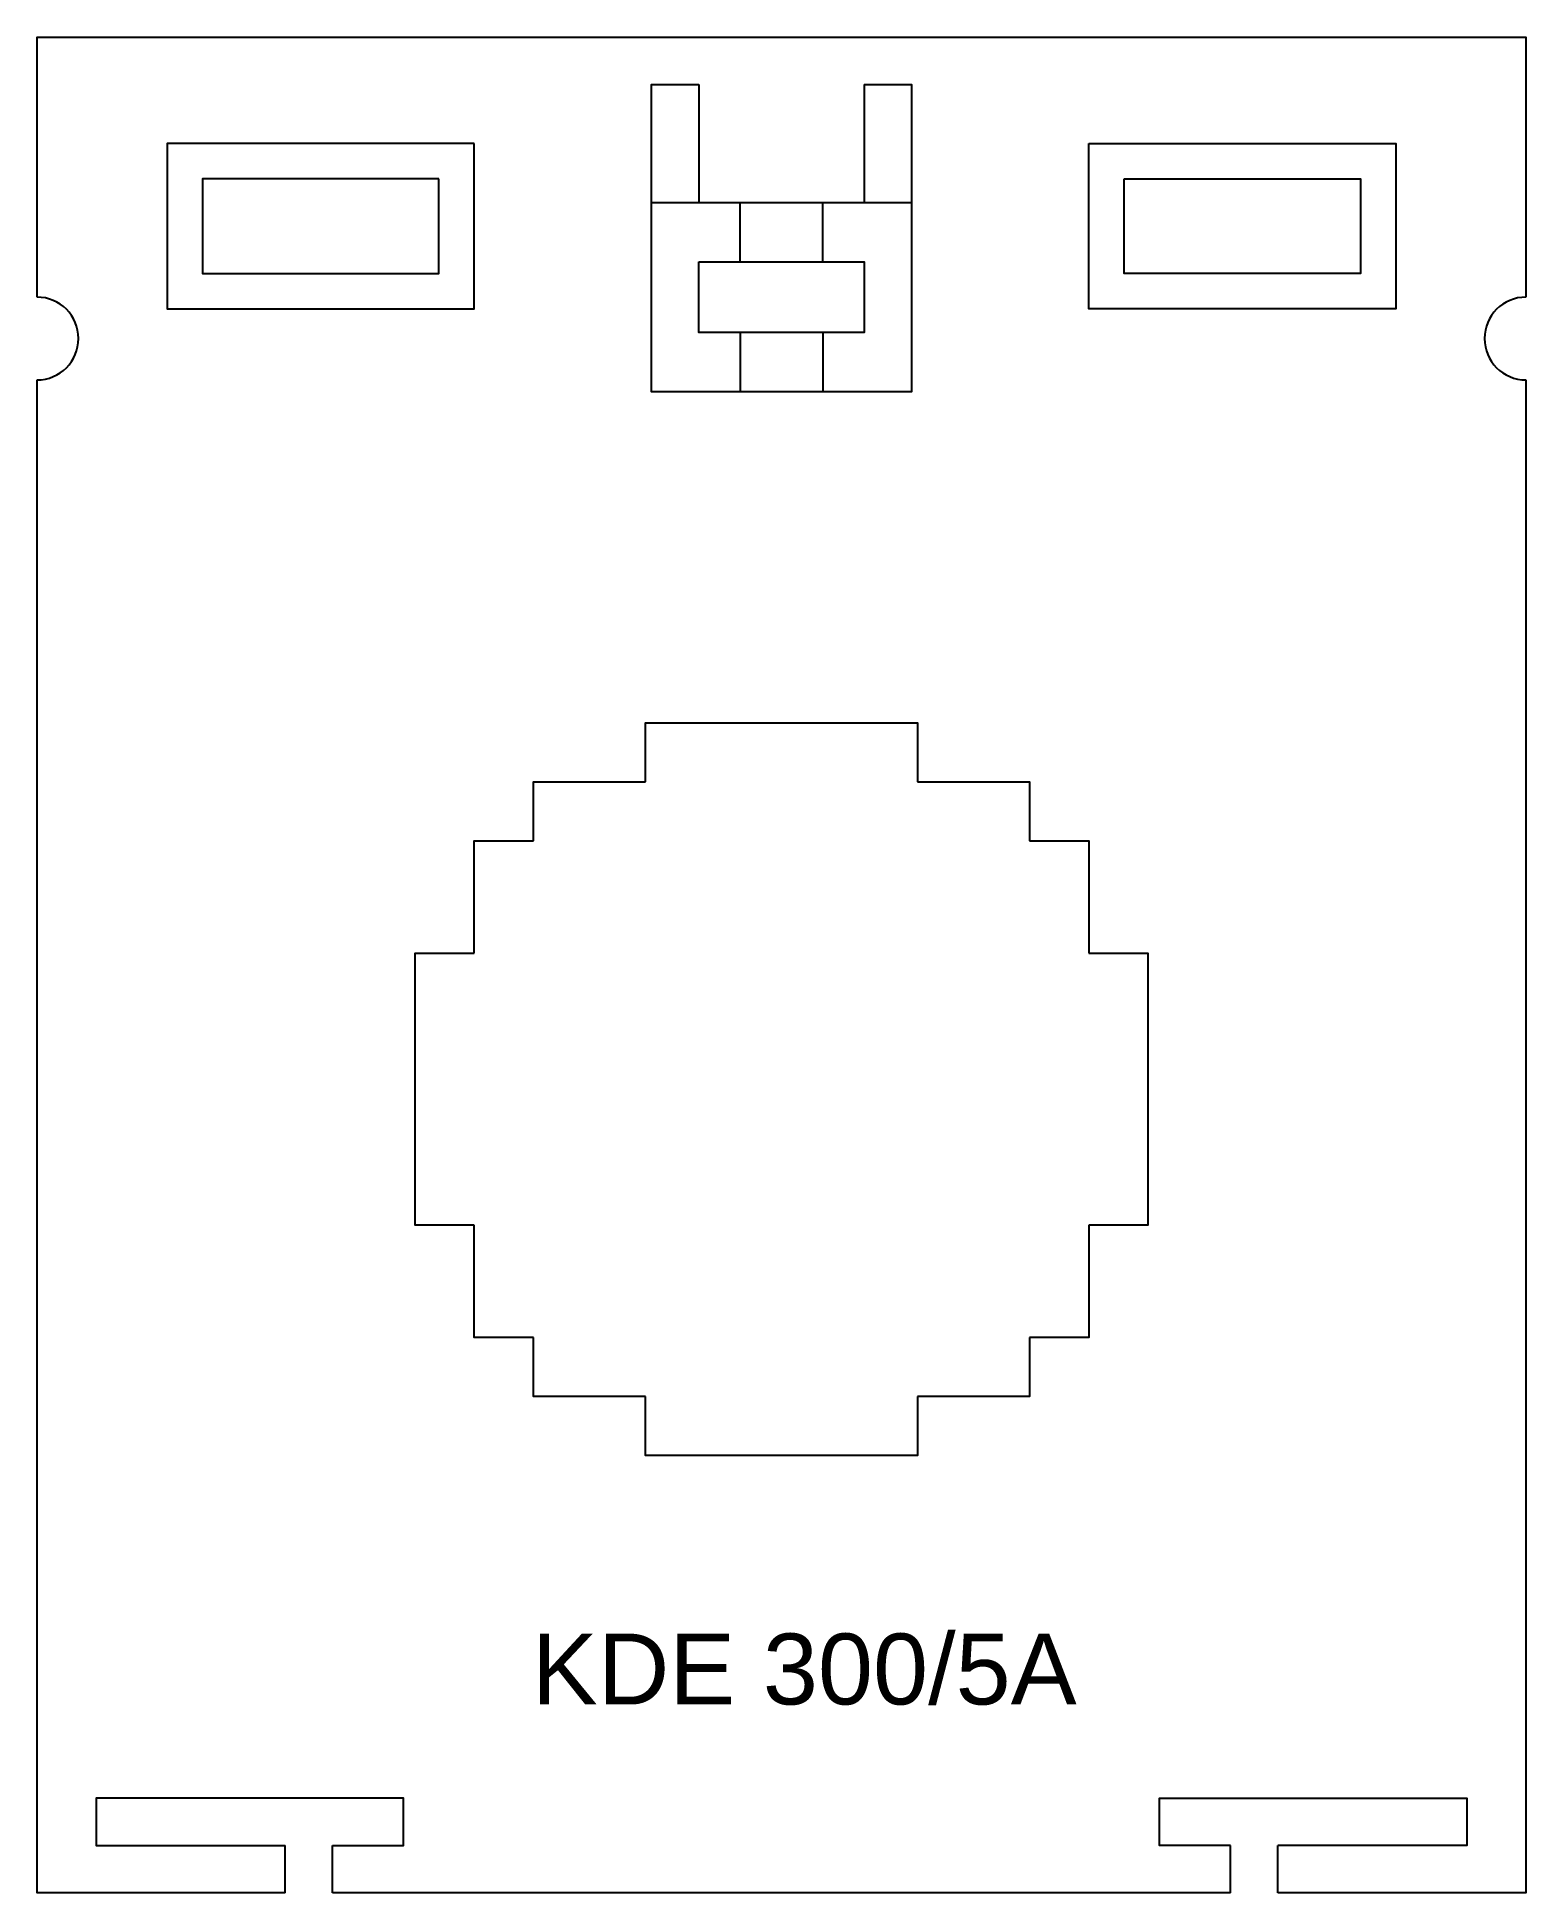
# Model space of a CAD drawing. Header units: millimetres. Extents: x 0 to 63, y 0 to 78.5.
import ezdxf

# ---------------------------------------------------------------- set-up
doc = ezdxf.new("R2010")
doc.units = ezdxf.units.MM

# ---------------------------------------------------------------- blocks, each defined once
blk = doc.blocks.new('KDE 300A-1')
at = {"color": 85}
for p, q in [((82393.846, 41916.443), (82393.846, 41911.443)), ((82400.846, 41916.443), (82400.846, 41911.443)), ((82391.846, 41911.443), (82402.846, 41911.443)), ((82395.596, 41908.943), (82395.596, 41911.443)), ((82399.096, 41908.943), (82399.096, 41911.443)), ((82395.596, 41905.943), (82395.596, 41903.443)), ((82399.096, 41905.943), (82399.096, 41903.443)), ((82376.346, 41839.943), (82376.346, 41841.943)), ((82378.346, 41839.943), (82378.346, 41841.943)), ((82416.346, 41839.943), (82416.346, 41841.943)), ((82418.346, 41839.943), (82418.346, 41841.943))]:
    blk.add_line(p, q, dxfattribs=at)
for points in [[(82365.846, 41907.443), (82365.846, 41918.443), (82428.846, 41918.443), (82428.846, 41907.443)], [(82400.846, 41916.443), (82402.846, 41916.443), (82402.846, 41903.443), (82391.846, 41903.443), (82391.846, 41916.443), (82393.846, 41916.443)], [(82376.346, 41839.943), (82365.846, 41839.943), (82365.846, 41903.943)], [(82428.846, 41903.943), (82428.846, 41839.943), (82418.346, 41839.943)], [(82391.596, 41886.943), (82391.596, 41889.443), (82403.096, 41889.443), (82403.096, 41886.943)], [(82386.846, 41884.443), (82386.846, 41886.943), (82391.596, 41886.943)], [(82403.096, 41886.943), (82407.846, 41886.943), (82407.846, 41884.443)], [(82384.346, 41879.693), (82384.346, 41884.443), (82386.846, 41884.443)], [(82407.846, 41884.443), (82410.346, 41884.443), (82410.346, 41879.693)], [(82384.346, 41868.193), (82381.846, 41868.193), (82381.846, 41879.693), (82384.346, 41879.693)], [(82410.346, 41879.693), (82412.846, 41879.693), (82412.846, 41868.193), (82410.346, 41868.193)], [(82386.846, 41863.443), (82384.346, 41863.443), (82384.346, 41868.193)], [(82410.346, 41868.193), (82410.346, 41863.443), (82407.846, 41863.443)], [(82391.596, 41860.943), (82386.846, 41860.943), (82386.846, 41863.443)], [(82407.846, 41863.443), (82407.846, 41860.943), (82403.096, 41860.943)], [(82403.096, 41860.943), (82403.096, 41858.443), (82391.596, 41858.443), (82391.596, 41860.943)], [(82378.346, 41841.943), (82381.346, 41841.943), (82381.346, 41843.943), (82368.346, 41843.943), (82368.346, 41841.943), (82376.346, 41841.943)], [(82416.346, 41841.943), (82413.346, 41841.943), (82413.346, 41843.943), (82426.346, 41843.943), (82426.346, 41841.943), (82418.346, 41841.943)], [(82416.346, 41839.943), (82378.346, 41839.943)]]:
    blk.add_lwpolyline(points, dxfattribs=at)
for points in [[(82384.346, 41913.943), (82371.346, 41913.943), (82371.346, 41906.943), (82384.346, 41906.943)], [(82410.346, 41913.943), (82423.346, 41913.943), (82423.346, 41906.943), (82410.346, 41906.943)], [(82382.846, 41912.443), (82372.846, 41912.443), (82372.846, 41908.443), (82382.846, 41908.443)], [(82411.846, 41912.443), (82421.846, 41912.443), (82421.846, 41908.443), (82411.846, 41908.443)], [(82393.846, 41908.943), (82400.846, 41908.943), (82400.846, 41905.943), (82393.846, 41905.943)]]:
    blk.add_lwpolyline(points, close=True, dxfattribs=at)
for centre, start, end in [((82365.846, 41905.693), 270, 90), ((82428.846, 41905.693), 90, 270)]:
    blk.add_arc(centre, 1.75, start, end, dxfattribs=at)
at = {"color": 85, "insert": (82398.308, 41849.392), "char_height": 3, "attachment_point": 5}
blk.add_mtext('{\\fArial|b0|i0|c0|p34;KDE 300/5A}', dxfattribs=at)

msp = doc.modelspace()

# ---------------------------------------------------------------- block references
at = {"color": 2}
msp.add_blockref('KDE 300A-1', (-82365.846, -41839.943), dxfattribs=at)

doc.saveas('drawing.dxf')
